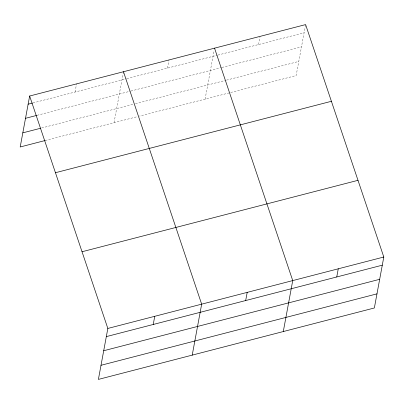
<?xml version="1.0" encoding="UTF-8"?>
<svg xmlns="http://www.w3.org/2000/svg" width="404" height="404" viewBox="0 0 404 404"><rect width="100%" height="100%" fill="white"/><g stroke="black" fill="none" stroke-linecap="round" stroke-linejoin="round"><path stroke-width="0.3" stroke-dasharray="2.02 1.52" d="M75.043 92.041L76.558 83.875M114.029 122.695L123.472 71.735M167.493 68.114L169.003 59.949M205.096 99.121L214.105 50.495M258.56 44.541L260.07 36.38M305.5 25.174L296.162 75.553L139.526 116.094M33.007 102.924L126.21 78.8M126.816 78.644L217.276 55.227M217.882 55.07L304.091 32.759M37.092 115.312L130.27 91.193M130.876 91.036L221.336 67.62M221.942 67.463L301.475 46.879M41.703 127.967L133.037 104.328M135.466 103.702L225.927 80.285M226.533 80.128L298.778 61.428M45.182 140.511L137.097 116.721"/><path stroke-width="0.61" d="M29.644 96.021L107.838 328.447L98.394 379.406L374.356 307.979L383.8 257.02L305.606 24.594L29.644 96.021L20.2 146.98L45.182 140.511M153.237 324.473L154.752 316.307M192.223 355.121L201.667 304.161L123.472 71.735M245.688 300.541L247.197 292.38M283.29 331.553L292.733 280.593L214.539 48.162M336.754 276.972L338.264 268.806M28.134 104.187L32.396 103.081M25.513 118.306L36.481 115.468M22.816 132.855L40.486 128.285M55.449 172.72L331.411 101.293M82.032 251.748L357.995 180.32M107.838 328.447L383.8 257.02M106.328 336.613L382.285 265.186M103.707 350.738L379.669 279.31M101.01 365.287L376.972 293.859"/></g></svg>
